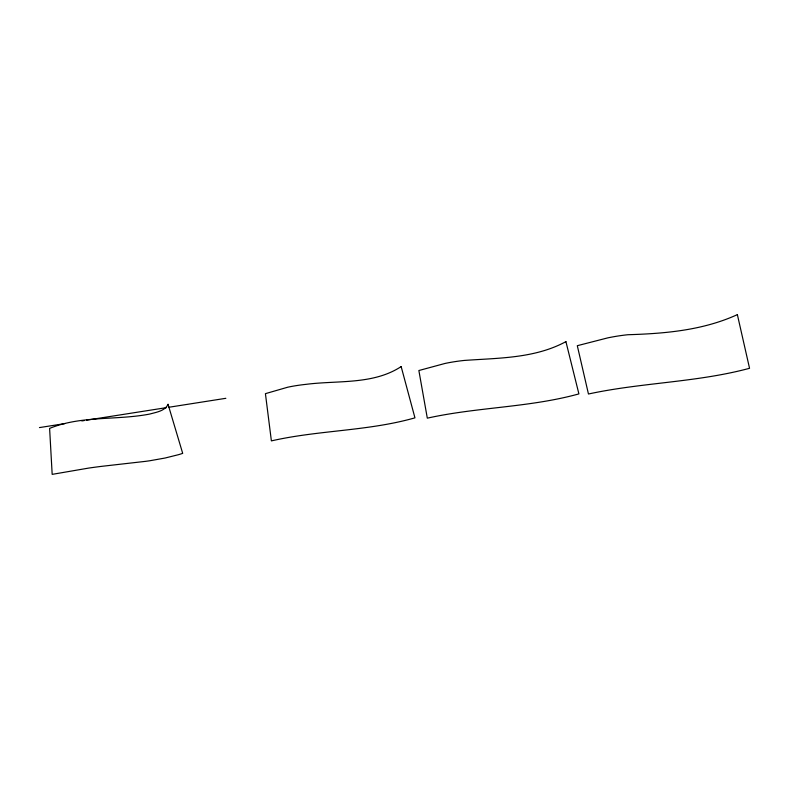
<?xml version="1.0" encoding="UTF-8"?>
<svg xmlns="http://www.w3.org/2000/svg" width="789" height="789" viewBox="0 0 789 789"><rect width="100%" height="100%" fill="white"/><g stroke="black" fill="none" stroke-linecap="round" stroke-linejoin="round"><path stroke-width="1.18" d="M39.45 427.589L64.866 423.594M81.809 420.931L84.236 420.557M86.652 420.172L166.538 407.627M168.964 407.242L225.851 398.307M168.057 404.313C165 411.03 156.261 412.243 149.9 414.008A18.472 2.328 -6.2 0 1 145.827 414.758C113.961 420.103 80.044 415.902 49.608 428.397L52.173 474.367L88.615 468.094A53.238 4.27 -6.6 0 1 101.505 466.358L145.235 461.387A31.442 2.722 -6.7 0 0 149.782 460.756L165.108 458.024L178.561 454.671A120.599 10.809 -6.3 0 0 182.693 453.35L168.057 404.313M401.157 366.589C373.167 384.904 337.889 380.259 306.27 384.322A25.929 3.462 -7.3 0 0 287.66 387.231L265.42 393.662L271.386 440.893C318.756 430.074 368.098 431.198 414.945 417.845L401.157 366.589M565.92 341.637C534.745 358.502 498.658 357.959 464.336 360.435A26.402 3.56 -8.4 0 0 445.016 363.453L418.87 370.524L427.313 418.16C477.384 407.035 529.33 407.597 578.899 393.898L565.92 341.637M737.37 314.633C702.989 330.315 665.235 333.599 627.985 334.723A27.615 3.639 -9.5 0 0 607.796 337.87L577.301 345.7L588.456 394.007C641.723 382.458 696.786 382.487 749.55 368.295L737.37 314.633"/></g></svg>
